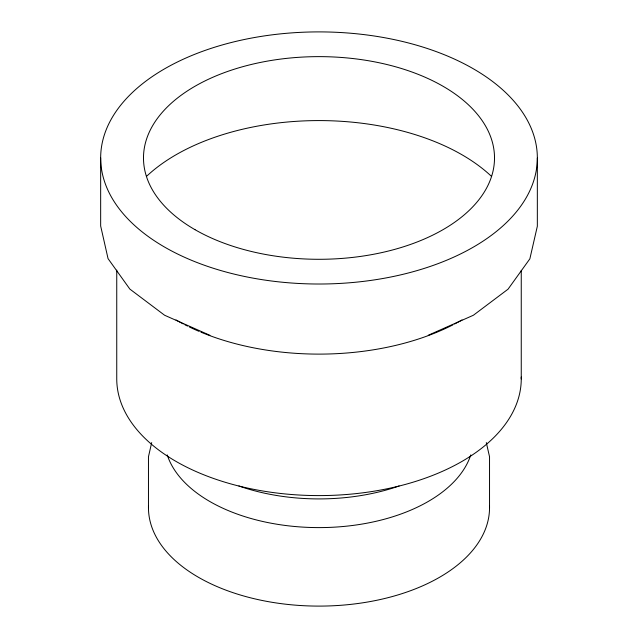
<?xml version="1.0" encoding="UTF-8"?>
<svg xmlns="http://www.w3.org/2000/svg" width="638" height="638" viewBox="0 0 638 638"><rect width="100%" height="100%" fill="white"/><g stroke="black" fill="none" stroke-linecap="round" stroke-linejoin="round"><path stroke-width="0.96" d="M151.692 442.597L148.463 456.752L148.463 507.641M428.257 335.253L473.388 315.244L508.039 289.189L529.859 258.837L537.34 226.227L537.34 158.08A218.34 126.061 0 0 0 210.006 48.727A218.34 126.061 0 0 0 209.647 267.067A218.34 126.061 0 0 0 537.34 158.08M209.918 335.309L164.604 315.244L129.857 289.086L108.053 258.637L100.66 225.988L100.66 157.841M486.308 442.597L489.537 456.752L489.537 507.641M521.254 270.337L521.254 378.932M116.746 270.113L116.746 378.709A202.254 116.77 0 0 0 320.451 495.59A202.254 116.77 0 0 0 521.23 377.042M399.101 485.981A154.444 89.168 0 0 1 238.899 485.981M462.016 319.909A202.254 116.77 0 0 1 454.559 324M452.844 324.886A202.254 116.77 0 0 1 200.93 332.151M199.088 331.377A202.254 116.77 0 0 1 189.279 326.927M187.548 326.082A202.254 116.77 0 0 1 184.988 324.798M183.305 323.929A202.254 116.77 0 0 1 175.984 319.909M146.509 176.375A202.254 116.77 0 0 1 491.579 176.463M470.788 454.894A154.444 89.168 0 0 1 319 527.602A154.444 89.168 0 0 1 167.212 454.894M489.505 505.751A170.537 98.459 0 0 1 319 606.1A170.537 98.459 0 0 1 148.494 505.751M195.013 229.68A175.506 101.33 0 0 0 488.572 184.095A175.506 101.33 0 0 0 273.415 60.108A175.506 101.33 0 0 0 195.013 229.68"/></g></svg>
